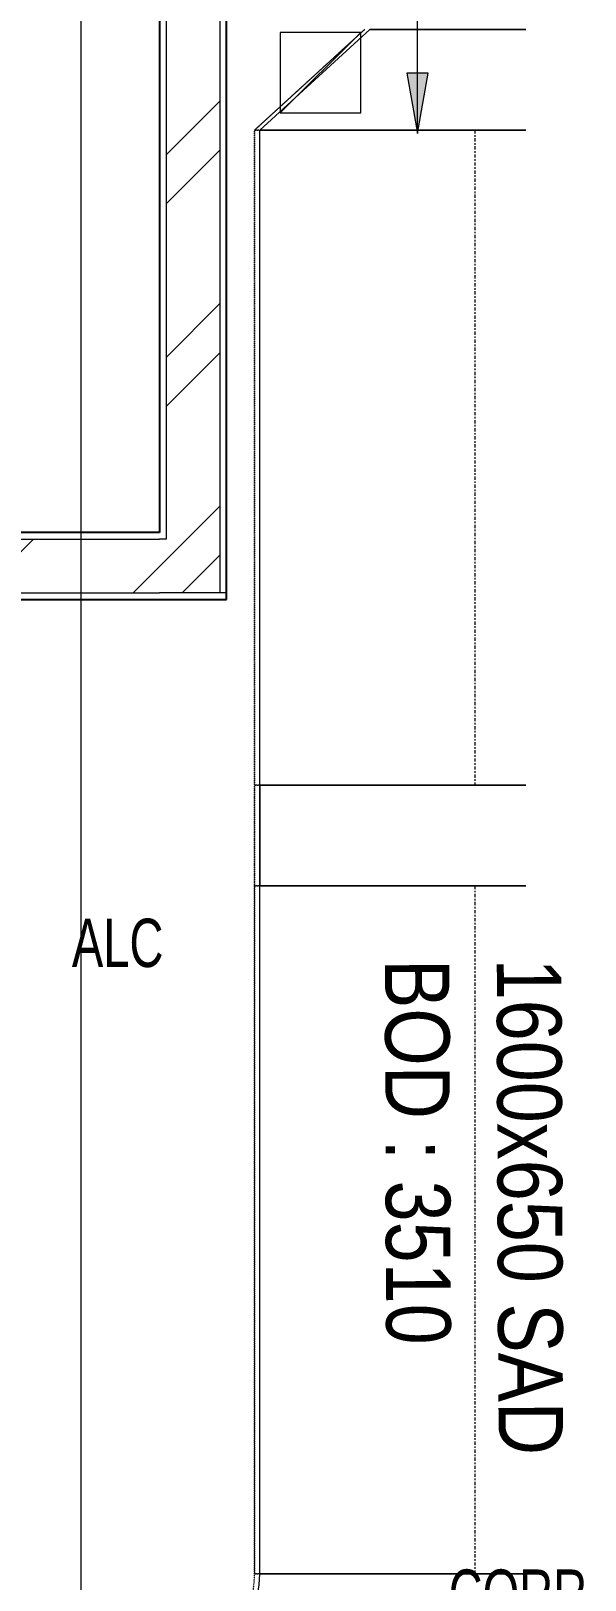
# Model space of a CAD drawing. Header units: inches. Extents: x -83664 to 20107, y -47222 to 19398.
# Drawn here: x 14424 to 16487, y -18292 to -12521 of the extents above; entities that cross this region are included whole.
import ezdxf

# ---------------------------------------------------------------- set-up
doc = ezdxf.new("R2010")
doc.units = ezdxf.units.IN
doc.header["$MEASUREMENT"] = 0
for name, pattern in [('AE7-LP-CENTER', [5.45, 3, -0.6, 1.25, -0.6]), ('Center', [29.999999, 12, -6, 6, -6]), ('Hidden 0_50', [1.0584, 0.5292, -0.5292])]:
    doc.linetypes.add(name, pattern=pattern)
for name, color, linetype, lineweight, true_color in [('A-ANNO-MATC', 1, 'AE7-LP-CENTER', 9, 0xff0000), ('FF ROOM TAG_dwg', 7, 'Continuous', 9, 0x767676), ('M-HVAC-DUCT', 7, 'Continuous', 9, 0xffe97f)]:
    doc.layers.add(name, color=color, linetype=linetype, lineweight=lineweight, true_color=true_color)
for name, color, linetype, lineweight in [('A-WALL', 7, 'Continuous', 9), ('A-WALL-PATT', 7, 'Continuous', 25), ('M-HVAC-DUCT-ANNO', 7, 'Continuous', 9), ('M-HVAC-DUCT-CNTR', 7, 'Center', 9), ('M-HVAC-DUCT-IDEN', 7, 'Continuous', 18), ('ROOM TAG', 7, 'Continuous', 9)]:
    doc.layers.add(name, color=color, linetype=linetype, lineweight=lineweight)
doc.styles.add('Arial Narrow_20', font='ARIALN.TTF', dxfattribs={"width": 0.85, "height": 4572})
doc.styles.add('Arial Narrow_21', font='ARIALN.TTF', dxfattribs={"height": 240})
pattern_1 = [(0, (0, 0), (1219.2, 304.8), [50.292, -864.108, 50.292, -864.108, -4876.8]), (0, (0, 0), (1219.2, 304.8), [-1828.8, 50.292, -1778.508, 50.292, -864.108, -2133.6]), (0, (0, 0), (1219.2, 304.8), [-4572, 50.292, -559.308, 50.292, -1473.708]), (120, (457.2, 152.4), (-873.56454, 903.45817), [50.292, -864.108, 50.292, -864.108, -4876.8]), (120, (457.2, 152.4), (-873.56454, 903.45817), [-1828.8, 50.292, -1778.508, 50.292, -864.108, -2133.6]), (120, (457.2, 152.4), (-873.56454, 903.45817), [-4572, 50.292, -559.308, 50.292, -1473.708]), (240, (609.6, 762), (-345.63546, -1208.25817), [50.292, -864.108, 50.292, -864.108, -4876.8]), (240, (609.6, 762), (-345.63546, -1208.25817), [-1828.8, 50.292, -1778.508, 50.292, -864.108, -2133.6]), (240, (609.6, 762), (-345.63546, -1208.25817), [-4572, 50.292, -559.308, 50.292, -1473.708])]
pattern_2 = [(45, (0, 0), (-377.1708, 377.1708), []), (45, (0, 571.5), (-377.1708, 377.1708), [])]

# ---------------------------------------------------------------- blocks, each defined once
blk = doc.blocks.new('M_Rectangular Transition - Length - Standard-9559358-FIRST FLOOR AC CONDITIONING LAYOUT - PART A')
at = {"layer": 'M-HVAC-DUCT', "color": 30, "true_color": 0xff7f00}
for p, q in [((0, 30.6), (0, -550)), ((0, -550), (0, 30.6)), ((375, -960), (375, 30.6)), ((375, 30.6), (375, -960)), ((0, -550), (375, -960)), ((375, -960), (0, -550))]:
    blk.add_line(p, q, dxfattribs=at)
blk = doc.blocks.new('M_Rectangular Transition - Length - Standard-9559363-FIRST FLOOR AC CONDITIONING LAYOUT - PART A')
at = {"layer": 'M-HVAC-DUCT', "color": 30, "true_color": 0xff7f00}
for p, q in [((0, 190.6), (0, -800)), ((0, -800), (0, 190.6)), ((375, -800), (375, 190.6)), ((375, 190.6), (375, -800)), ((0, -800), (375, -800)), ((375, -800), (0, -800))]:
    blk.add_line(p, q, dxfattribs=at)
blk = doc.blocks.new('M_Rectangular Elbow - Radius - 0_75 W-8296091-FIRST FLOOR AC CONDITIONING LAYOUT - PART A')
at = {"layer": 'M-HVAC-DUCT', "color": 30, "true_color": 0xff7f00}
for p, q in [((-800, 1200), (190.6, 1200)), ((190.6, 1200), (-800, 1200)), ((-1200, 800), (-1200, -800)), ((-1200, -800), (-1200, 800))]:
    blk.add_line(p, q, dxfattribs=at)
for radius, end in [(400, 0), (400, 0), (2000, 314.05041), (2000, 314.05041)]:
    blk.add_arc((-1200, 1200), radius, 270, end, dxfattribs=at)
blk = doc.blocks.new('TEMW-SMBZ-HO-BM-HVAC-00002_rvt-1-FIRST FLOOR AC CONDITIONING LAYOUT - PART A')
at = {"layer": 'M-HVAC-DUCT', "color": 30, "linetype": 'Hidden 0_50', "true_color": 0xff7f00}
for p, q in [((167123, 85856), (166713, 85481)), ((166713, 85481), (167123, 85856)), ((166713, 85481), (167723.6, 85481)), ((167723.6, 85481), (166713, 85481)), ((166713, 85481), (166713, 83041)), ((166713, 83041), (166713, 85481)), ((166713, 85481), (167723.6, 85481)), ((167723.6, 85481), (166713, 85481)), ((166713, 83041), (167723.6, 83041)), ((167723.6, 83041), (166713, 83041)), ((166713, 83041), (166713, 82666)), ((166713, 82666), (166713, 83041)), ((167723.6, 83041), (166713, 83041)), ((166713, 83041), (167723.6, 83041)), ((166713, 82666), (167723.6, 82666)), ((167723.6, 82666), (166713, 82666)), ((166713, 82666), (166713, 80102.7)), ((166713, 80102.7), (166713, 82666)), ((166713, 82666), (167723.6, 82666)), ((167723.6, 82666), (166713, 82666)), ((166713, 80102.7), (167723.6, 80102.7)), ((167723.6, 80102.7), (166713, 80102.7)), ((167723.6, 80102.7), (166713, 80102.7)), ((166713, 80102.7), (167723.6, 80102.7))]:
    blk.add_line(p, q, dxfattribs=at)
at = {"layer": 'M-HVAC-DUCT', "color": 30, "true_color": 0xff7f00}
for p, q in [((167723.6, 85481), (166733, 85481)), ((166733, 85481), (167723.6, 85481)), ((166733, 83041), (166733, 85481)), ((166733, 83041), (166733, 85481)), ((167723.6, 83041), (166733, 83041)), ((166733, 83041), (167723.6, 83041)), ((167723.6, 82666), (166733, 82666)), ((166733, 82666), (167723.6, 82666)), ((166733, 80102.7), (166733, 82666)), ((166733, 80102.7), (166733, 82666)), ((167723.6, 80102.7), (166733, 80102.7)), ((166733, 80102.7), (167723.6, 80102.7))]:
    blk.add_line(p, q, dxfattribs=at)
at = {"layer": 'M-HVAC-DUCT', "color": 30, "linetype": 'Hidden 0_50', "true_color": 0xff7f00}
blk.add_arc((166333, 80102.7), 380, 270, 0, dxfattribs=at)
blk.add_arc((166333, 80102.7), 380, 270, 0, dxfattribs=at)
at = {"layer": 'M-HVAC-DUCT-ANNO', "color": 1, "true_color": 0xff0000}
for p, q in [((167108.7, 85845.4), (166808.7, 85845.4)), ((166808.7, 85845.4), (166808.7, 85545.4)), ((167108.7, 85845.4), (166808.7, 85545.4)), ((167108.7, 85545.4), (167108.7, 85845.4)), ((166808.7, 85545.4), (167108.7, 85545.4))]:
    blk.add_line(p, q, dxfattribs=at)
at = {"layer": 'M-HVAC-DUCT-CNTR', "color": 30, "true_color": 0xff7f00}
for p, q in [((167533, 85481), (167533, 83041)), ((167533, 82666), (167533, 80102.7))]:
    blk.add_line(p, q, dxfattribs=at)
at = {"layer": 'M-HVAC-DUCT', "color": 6, "linetype": 'Hidden 0_50', "lineweight": 9, "true_color": 0xff00ff, "rotation": 270}
for name, p in [('M_Rectangular Transition - Length - Standard-9559358-FIRST FLOOR AC CONDITIONING LAYOUT - PART A', (167693, 85856)), ('M_Rectangular Transition - Length - Standard-9559363-FIRST FLOOR AC CONDITIONING LAYOUT - PART A', (167533, 83041))]:
    blk.add_blockref(name, p, dxfattribs=at)
at = {"layer": 'M-HVAC-DUCT', "color": 6, "linetype": 'Hidden 0_50', "lineweight": 9, "true_color": 0xff00ff}
blk.add_blockref('M_Rectangular Elbow - Radius - 0_75 W-8296091-FIRST FLOOR AC CONDITIONING LAYOUT - PART A', (167533, 78902.7), dxfattribs=at)
blk = doc.blocks.new('TEMW-SMBZ-HO-BM-HVAC-00002_rvt-2-FIRST FLOOR AC CONDITIONING LAYOUT - PART A')
at = {"layer": 'M-HVAC-DUCT', "color": 30, "linetype": 'Hidden 0_50', "true_color": 0xff7f00}
for p, q in [((167123, 85856), (166713, 85481)), ((166713, 85481), (167123, 85856)), ((166713, 85481), (167723.6, 85481)), ((167723.6, 85481), (166713, 85481)), ((166713, 85481), (166713, 83041)), ((166713, 83041), (166713, 85481)), ((166713, 85481), (167723.6, 85481)), ((167723.6, 85481), (166713, 85481)), ((166713, 83041), (167723.6, 83041)), ((167723.6, 83041), (166713, 83041)), ((166713, 83041), (166713, 82666)), ((166713, 82666), (166713, 83041)), ((167723.6, 83041), (166713, 83041)), ((166713, 83041), (167723.6, 83041)), ((166713, 82666), (167723.6, 82666)), ((167723.6, 82666), (166713, 82666)), ((166713, 82666), (166713, 80102.7)), ((166713, 80102.7), (166713, 82666)), ((166713, 82666), (167723.6, 82666)), ((167723.6, 82666), (166713, 82666)), ((166713, 80102.7), (167723.6, 80102.7)), ((167723.6, 80102.7), (166713, 80102.7)), ((167723.6, 80102.7), (166713, 80102.7)), ((166713, 80102.7), (167723.6, 80102.7))]:
    blk.add_line(p, q, dxfattribs=at)
at = {"layer": 'M-HVAC-DUCT', "color": 30, "true_color": 0xff7f00}
for p, q in [((167723.6, 85481), (166733, 85481)), ((166733, 85481), (167723.6, 85481)), ((166733, 83041), (166733, 85481)), ((166733, 83041), (166733, 85481)), ((167723.6, 83041), (166733, 83041)), ((166733, 83041), (167723.6, 83041)), ((167723.6, 82666), (166733, 82666)), ((166733, 82666), (167723.6, 82666)), ((166733, 80102.7), (166733, 82666)), ((166733, 80102.7), (166733, 82666)), ((167723.6, 80102.7), (166733, 80102.7)), ((166733, 80102.7), (167723.6, 80102.7))]:
    blk.add_line(p, q, dxfattribs=at)
at = {"layer": 'M-HVAC-DUCT', "color": 30, "linetype": 'Hidden 0_50', "true_color": 0xff7f00}
blk.add_arc((166333, 80102.7), 380, 270, 0, dxfattribs=at)
blk.add_arc((166333, 80102.7), 380, 270, 0, dxfattribs=at)
at = {"layer": 'M-HVAC-DUCT-ANNO', "color": 1, "true_color": 0xff0000}
for p, q in [((167108.7, 85845.4), (166808.7, 85845.4)), ((166808.7, 85845.4), (166808.7, 85545.4)), ((167108.7, 85845.4), (166808.7, 85545.4)), ((167108.7, 85545.4), (167108.7, 85845.4)), ((166808.7, 85545.4), (167108.7, 85545.4))]:
    blk.add_line(p, q, dxfattribs=at)
at = {"layer": 'M-HVAC-DUCT-CNTR', "color": 30, "true_color": 0xff7f00}
for p, q in [((167533, 85481), (167533, 83041)), ((167533, 82666), (167533, 80102.7))]:
    blk.add_line(p, q, dxfattribs=at)
at = {"layer": 'M-HVAC-DUCT', "color": 6, "linetype": 'Hidden 0_50', "lineweight": 9, "true_color": 0xff00ff, "rotation": 270}
for name, p in [('M_Rectangular Transition - Length - Standard-9559358-FIRST FLOOR AC CONDITIONING LAYOUT - PART A', (167693, 85856)), ('M_Rectangular Transition - Length - Standard-9559363-FIRST FLOOR AC CONDITIONING LAYOUT - PART A', (167533, 83041))]:
    blk.add_blockref(name, p, dxfattribs=at)
at = {"layer": 'M-HVAC-DUCT', "color": 6, "linetype": 'Hidden 0_50', "lineweight": 9, "true_color": 0xff00ff}
blk.add_blockref('M_Rectangular Elbow - Radius - 0_75 W-8296091-FIRST FLOOR AC CONDITIONING LAYOUT - PART A', (167533, 78902.7), dxfattribs=at)
blk = doc.blocks.new('SMBZ_Hospital Arch Model_2026_01_29_rvt-1-FIRST FLOOR AC CONDITIONING LAYOUT - PART A')
at = {"layer": 'A-WALL-PATT', "lineweight": 9, "true_color": 0xbbbbbb}
h = blk.add_hatch(dxfattribs=at)
h.set_pattern_fill('FP_13', color=9, style=0, pattern_type=2)
h.set_pattern_definition(pattern_1)
h.paths.add_polyline_path([(166584.4, 83757.7), (166609.4, 83757.7), (166609.4, 89007.7), (166584.4, 89007.7), (166584.4, 85199.4)])
h = blk.add_hatch(dxfattribs=at)
h.set_pattern_fill('FP_12', color=9, style=0, pattern_type=2)
h.set_pattern_definition(pattern_2)
h.paths.add_polyline_path([(166584.4, 83757.7), (166584.4, 88807.7), (166384.4, 88807.7), (166384.4, 83757.7)])
h = blk.add_hatch(dxfattribs=at)
h.set_pattern_fill('FP_12', color=9, style=0, pattern_type=2)
h.set_pattern_definition(pattern_2)
h.paths.add_polyline_path([(166384.4, 83757.7), (166384.4, 83957.7), (165284.4, 83957.7), (165284.4, 83757.7), (166359.4, 83757.7)])
h = blk.add_hatch(dxfattribs=at)
h.set_pattern_fill('FP_13', color=9, style=0, pattern_type=2)
h.set_pattern_definition(pattern_1)
h.paths.add_polyline_path([(166609.4, 83732.7), (166609.4, 83757.7), (165484.4, 83757.7), (165484.4, 83732.7), (166359.4, 83732.7)])
at = {"layer": 'A-WALL', "color": 9, "lineweight": 25, "true_color": 0xbbbbbb}
for p, q in [((166359.4, 88782.7), (166359.4, 83982.7)), ((166609.4, 83757.7), (166609.4, 88782.7)), ((166359.4, 83982.7), (165259.4, 83982.7)), ((165509.4, 83732.7), (166359.4, 83732.7)), ((166359.4, 83732.7), (166609.4, 83732.7)), ((166609.4, 83732.7), (166609.4, 83757.7))]:
    blk.add_line(p, q, dxfattribs=at)
at = {"layer": 'A-WALL', "color": 9, "true_color": 0xbbbbbb}
for p, q in [((166359.4, 88782.7), (166359.4, 83982.7)), ((166384.4, 88782.7), (166384.4, 83957.7)), ((166584.4, 88782.7), (166584.4, 83757.7)), ((166609.4, 83732.7), (166609.4, 88782.7)), ((166359.4, 83982.7), (165259.4, 83982.7)), ((165284.4, 83957.7), (166359.4, 83957.7)), ((166384.4, 83957.7), (166359.4, 83957.7)), ((165484.4, 83757.7), (166359.4, 83757.7)), ((165509.4, 83732.7), (166359.4, 83732.7)), ((166384.4, 83757.7), (166359.4, 83757.7)), ((166609.4, 83732.7), (166359.4, 83732.7)), ((166584.4, 83757.7), (166384.4, 83757.7)), ((166609.4, 83757.7), (166584.4, 83757.7))]:
    blk.add_line(p, q, dxfattribs=at)
blk = doc.blocks.new('FF ROOM TAG_dwg-8877209-FIRST FLOOR AC CONDITIONING LAYOUT - PART A')
at = {"layer": 'ROOM TAG', "char_height": 4572, "attachment_point": 2, "line_spacing_factor": 0.974696, "style": 'Arial Narrow_20'}
for s, insert, width in [('ALC', (2228524, 1979855), 10153.77), ('CORR', (2266381, 1918273), 15370.9)]:
    blk.add_mtext(s, dxfattribs=dict(at, insert=insert, width=width))

msp = doc.modelspace()

# ---------------------------------------------------------------- hatches: boundary and pattern name
at = {"layer": 'M-HVAC-DUCT-IDEN', "lineweight": 9}
msp.add_hatch(color=256, dxfattribs=at).paths.add_polyline_path([(15863.3, -12903.3), (15903, -12678.3), (15823.6, -12678.3)])

# ---------------------------------------------------------------- linework, layer by layer
at = {"layer": 'A-ANNO-MATC'}
msp.add_line((14610.1, 19398.3), (14610.1, -47222), dxfattribs=at)
at = {"layer": 'M-HVAC-DUCT-IDEN', "lineweight": 9}
for p, q in [((15863.3, -12903.3), (15863.3, -10610.4)), ((15903, -12678.3), (15823.6, -12678.3)), ((15823.6, -12678.3), (15863.3, -12903.3)), ((15863.3, -12903.3), (15903, -12678.3))]:
    msp.add_line(p, q, dxfattribs=at)

# ---------------------------------------------------------------- block references
at = {"lineweight": 5}
for name in ['SMBZ_Hospital Arch Model_2026_01_29_rvt-1-FIRST FLOOR AC CONDITIONING LAYOUT - PART A', 'TEMW-SMBZ-HO-BM-HVAC-00002_rvt-1-FIRST FLOOR AC CONDITIONING LAYOUT - PART A', 'TEMW-SMBZ-HO-BM-HVAC-00002_rvt-2-FIRST FLOOR AC CONDITIONING LAYOUT - PART A']:
    msp.add_blockref(name, (-151456.7, -98372.2), dxfattribs=at)
at = {"layer": 'FF ROOM TAG_dwg', "color": 7, "xscale": 0.03937007874015915, "yscale": 0.03937007874015915, "zscale": 0.03937007874015915}
msp.add_blockref('FF ROOM TAG_dwg-8877209-FIRST FLOOR AC CONDITIONING LAYOUT - PART A', (-72990.3, -93775.4), dxfattribs=at)
msp.add_blockref('FF ROOM TAG_dwg-8877209-FIRST FLOOR AC CONDITIONING LAYOUT - PART A', (-72990.3, -93775.4), dxfattribs=at)
msp.add_blockref('FF ROOM TAG_dwg-8877209-FIRST FLOOR AC CONDITIONING LAYOUT - PART A', (-72990.3, -93775.4), dxfattribs=at)
msp.add_blockref('FF ROOM TAG_dwg-8877209-FIRST FLOOR AC CONDITIONING LAYOUT - PART A', (-72990.3, -93775.4), dxfattribs=at)
msp.add_blockref('FF ROOM TAG_dwg-8877209-FIRST FLOOR AC CONDITIONING LAYOUT - PART A', (-72990.3, -93775.4), dxfattribs=at)

# ---------------------------------------------------------------- texts
at = {"layer": 'M-HVAC-DUCT-IDEN', "lineweight": 9, "char_height": 240, "attachment_point": 1, "rotation": 270.21825, "style": 'Arial Narrow_21'}
for s, insert, width in [('BOD : 3510', (15981.9, -15978.4), 1803.797), ('1600x650 SAD', (16398.6, -15976.8), 2320.885)]:
    msp.add_mtext(s, dxfattribs=dict(at, insert=insert, width=width))

doc.saveas('drawing.dxf')
